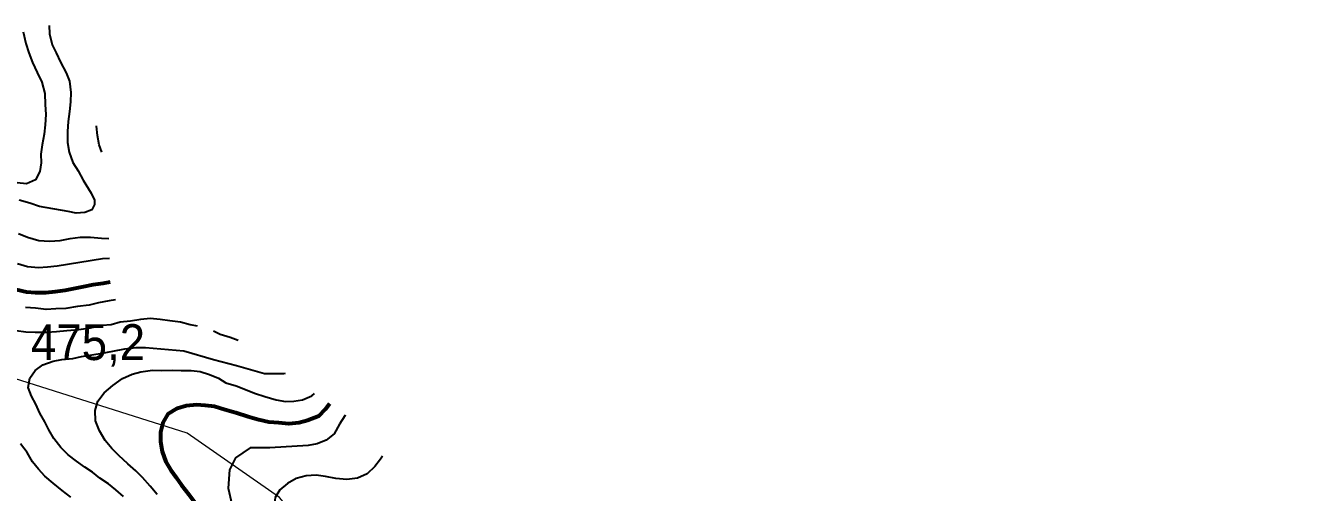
# Model space of a CAD drawing. Header units: metres. Extents: x 545098 to 555652, y 1854398 to 1862642.
# Drawn here: x 550334 to 550941, y 1860097 to 1860318 of the extents above; entities that cross this region are included whole.
import ezdxf
from ezdxf.enums import TextEntityAlignment as Align

# ---------------------------------------------------------------- set-up
doc = ezdxf.new("R2010")
doc.units = ezdxf.units.M
doc.header["$LTSCALE"] = 6.8
for name, color, linetype, lineweight in [('1', 7, 'Continuous', 25), ('2', 7, 'Continuous', 53), ('5', 7, 'Continuous', 13), ('52', 7, 'Continuous', 13)]:
    doc.layers.add(name, color=color, linetype=linetype, lineweight=lineweight)

msp = doc.modelspace()

# ---------------------------------------------------------------- linework, layer by layer
at = {"layer": '1'}
for points in [[(550332.38, 1860315.39), (550333.6, 1860309.83), (550335.06, 1860305.41), (550336.73, 1860300.82), (550338.96, 1860296.12), (550341.19, 1860291.43), (550342.58, 1860286.07), (550342.83, 1860280.95), (550343.04, 1860276.19), (550342.73, 1860271.18), (550342.33, 1860266.89), (550341.3, 1860261.8), (550340.74, 1860257.31), (550340.86, 1860253.27), (550340.26, 1860249.15), (550338.16, 1860245.21), (550333.98, 1860243.23), (550329.5, 1860243.79)], [(550344.6, 1860318.28), (550344.9, 1860314.45), (550346.09, 1860309.25), (550348.02, 1860305.44), (550350.05, 1860300.9), (550352.69, 1860295.88), (550354.26, 1860292.02), (550354.92, 1860286.58), (550354.73, 1860282.14), (550354.37, 1860277.49), (550353.66, 1860272.8), (550353.3, 1860268.15), (550353.4, 1860262.83), (550354.13, 1860258.31), (550355.84, 1860253.37), (550358.34, 1860249.44), (550360.73, 1860244.94), (550364.51, 1860238.86), (550366.17, 1860235.54), (550366.17, 1860233.46), (550364.93, 1860230.97), (550361.61, 1860229.73), (550357.46, 1860229.31), (550353.73, 1860230.14), (550340.16, 1860232.49), (550335.54, 1860234.14), (550330.39, 1860235.54)], [(550369.54, 1860258.34), (550368.31, 1860261.75), (550367.58, 1860266.26), (550367.05, 1860270.62), (550367.07, 1860270.79)], [(550330.16, 1860219.72), (550334.42, 1860218.03), (550339.76, 1860216.48), (550344.77, 1860216.16), (550349.9, 1860216.42), (550354.57, 1860217.36), (550359.29, 1860217.93), (550364.25, 1860217.99), (550369.46, 1860217.52), (550372.91, 1860217.32)], [(550373.19, 1860207.93), (550369.9, 1860207.75), (550348.39, 1860204.19), (550343.83, 1860203.82), (550339.64, 1860203.49), (550334.43, 1860203.96), (550329.65, 1860205.4)], [(550376.14, 1860188.22), (550373.07, 1860187.85), (550368.03, 1860186.87), (550363.56, 1860185.77), (550358.12, 1860185.11), (550352.52, 1860184.24), (550347.76, 1860184.03), (550343.2, 1860183.66), (550338.15, 1860184.33), (550333.5, 1860184.69)], [(550329.08, 1860173.73), (550333.56, 1860173.17), (550338.01, 1860172.98), (550343.54, 1860172.92), (550348.1, 1860173.29), (550353.02, 1860173.7), (550358.66, 1860174.21), (550364.27, 1860175.07), (550369.82, 1860176.3), (550374.02, 1860176.63), (550378.28, 1860177.88), (550383.2, 1860178.3), (550388.08, 1860179.08), (550392.44, 1860179.61), (550397.29, 1860179.09), (550401.77, 1860178.54), (550406.83, 1860177.86), (550411.4, 1860176.58), (550414.7, 1860175.99)], [(550422.54, 1860173.5), (550425.58, 1860172.05), (550430.36, 1860170.6), (550434.21, 1860169.15)], [(550379.91, 1860095.02), (550376.2, 1860098.26), (550372.74, 1860100.96), (550368.71, 1860103.79), (550365.25, 1860106.5), (550361.63, 1860109), (550357.61, 1860111.82), (550353.74, 1860114.85), (550350.19, 1860118.29), (550346.92, 1860122.49), (550344.57, 1860126.62), (550342.63, 1860130.44), (550340.29, 1860134.57), (550338.31, 1860138.75), (550336.37, 1860142.56), (550334.75, 1860146.79), (550335.51, 1860151.11), (550338.02, 1860154.73), (550341.74, 1860157.4), (550346.49, 1860159.26), (550350.64, 1860159.95), (550355.92, 1860160.41), (550360.03, 1860161.46), (550369.78, 1860163.02), (550374.82, 1860164), (550380.58, 1860165.07), (550385.66, 1860165.69), (550390.26, 1860165.7), (550408.47, 1860164.17), (550422.58, 1860160.02), (550433.36, 1860157.11), (550446.63, 1860153.38), (550455.76, 1860153.38), (550456.63, 1860153.47)], [(550395.8, 1860096.04), (550392.57, 1860099.88), (550388.93, 1860104.04), (550385.79, 1860107.16), (550381.88, 1860110.55), (550377.72, 1860114.46), (550374.38, 1860117.73), (550371.15, 1860121.58), (550368.56, 1860126.23), (550366.69, 1860130.97), (550366.48, 1860135.74), (550367.76, 1860140.31), (550370.79, 1860144.18), (550374.79, 1860147.61), (550379.36, 1860150.93), (550383.9, 1860152.96), (550388.16, 1860154.21), (550393.6, 1860154.88), (550397.84, 1860154.84), (550403.17, 1860154.94), (550407.25, 1860154.7), (550411.85, 1860154.7), (550416.14, 1860154.31), (550420.55, 1860152.82), (550424.81, 1860151.13), (550428.38, 1860148.99), (550433.16, 1860147.54), (550437.62, 1860145.69), (550441.88, 1860144), (550446.86, 1860142.4), (550452.21, 1860140.84), (550456.53, 1860140.08), (550460.57, 1860140.2), (550464.72, 1860140.89), (550469.1, 1860142.71), (550470.29, 1860143.92)], [(550484.89, 1860133.71), (550484.63, 1860133.34), (550482.17, 1860129.35), (550479.59, 1860124.8), (550475.91, 1860121.78), (550471.53, 1860119.96), (550467.38, 1860119.27), (550449.17, 1860118.05), (550439.91, 1860118.05), (550432.96, 1860113.41), (550430.07, 1860107.62), (550429.49, 1860098.93), (550431.23, 1860091.4), (550442.22, 1860061.28), (550450.33, 1860036.36), (550456.7, 1860014.35), (550461.06, 1860000)], [(550354.9, 1860094.76), (550350.83, 1860097.95), (550346.56, 1860101.29), (550342.64, 1860104.68), (550339.66, 1860108), (550336.84, 1860111.52), (550334.29, 1860115.82), (550331.02, 1860120.02)], [(550502.61, 1860114.22), (550501.67, 1860112.66), (550498.96, 1860109.2), (550495.32, 1860105.81), (550490.78, 1860103.78), (550485.7, 1860103.16), (550480.49, 1860103.63), (550475.6, 1860104.51), (550471.11, 1860105.07), (550466.35, 1860104.86), (550461.72, 1860103.56), (550457.59, 1860101.21), (550453.9, 1860098.18), (550451.76, 1860094.61), (550451.09, 1860089.56), (550451.03, 1860084.02), (550451.44, 1860079.1), (550452.1, 1860073.66), (550452.65, 1860067.65), (550463.64, 1860034.05), (550472.91, 1860010.87), (550477.5, 1860000)]]:
    msp.add_lwpolyline(points, dxfattribs=at)
at = {"layer": '2'}
for points in [[(550373.54, 1860196.63), (550370.24, 1860195.97), (550365.52, 1860195.4), (550360.85, 1860194.46), (550352.23, 1860192.68), (550347.51, 1860192.1), (550343.16, 1860191.57), (550338.19, 1860191.52), (550333.91, 1860191.92), (550329.17, 1860193)], [(550477.47, 1860138.9), (550475.45, 1860136.33), (550472.34, 1860133.19), (550467.07, 1860131.07), (550462.97, 1860130.02), (550458.25, 1860129.45), (550453.4, 1860129.96), (550448.75, 1860130.32), (550444.02, 1860131.4), (550438.88, 1860132.79), (550433.12, 1860134.67), (550427.98, 1860136.07), (550423, 1860137.67), (550418.51, 1860138.23), (550414.43, 1860138.47), (550409.51, 1860138.06), (550405.25, 1860136.8), (550400.8, 1860134.05), (550398.54, 1860129.91), (550397.41, 1860125.53), (550397.42, 1860120.93)], [(550397.42, 1860120.93), (550398.16, 1860116.42), (550399.86, 1860111.47), (550402.37, 1860107.54), (550404.83, 1860103.97), (550407.29, 1860100.41), (550410.76, 1860096.04), (550413.63, 1860092.16), (550416.91, 1860087.95), (550420.43, 1860083.23), (550423.22, 1860078.41), (550425.57, 1860074.28), (550436.44, 1860045.05), (550443.96, 1860021.3), (550448.51, 1860000)]]:
    msp.add_lwpolyline(points, dxfattribs=at)
at = {"layer": '52'}
msp.add_lwpolyline([(551142.76, 1859714.04), (551109.25, 1859714.04), (551042.22, 1859725.24), (550981.9, 1859756.61), (550943.92, 1859779.02), (550890.31, 1859832.79), (550847.86, 1859873.12), (550760.03, 1859953.36), (550719.54, 1859985.29), (550695.38, 1860000), (550649.54, 1860017.07), (550581.88, 1860032.39), (550542.6, 1860036.77), (550509.86, 1860043.34), (550474.94, 1860069.61), (550453.69, 1860094.51), (550410.1, 1860124.99), (550325.3, 1860151.89), (550322.5, 1860153.32)], dxfattribs=at)

# ---------------------------------------------------------------- texts
at = {"layer": '5', "width": 0.95}
msp.add_text('475,2', height=17, dxfattribs=at).set_placement((550363.07, 1860159.72), align=Align.CENTER)

doc.saveas('drawing.dxf')
